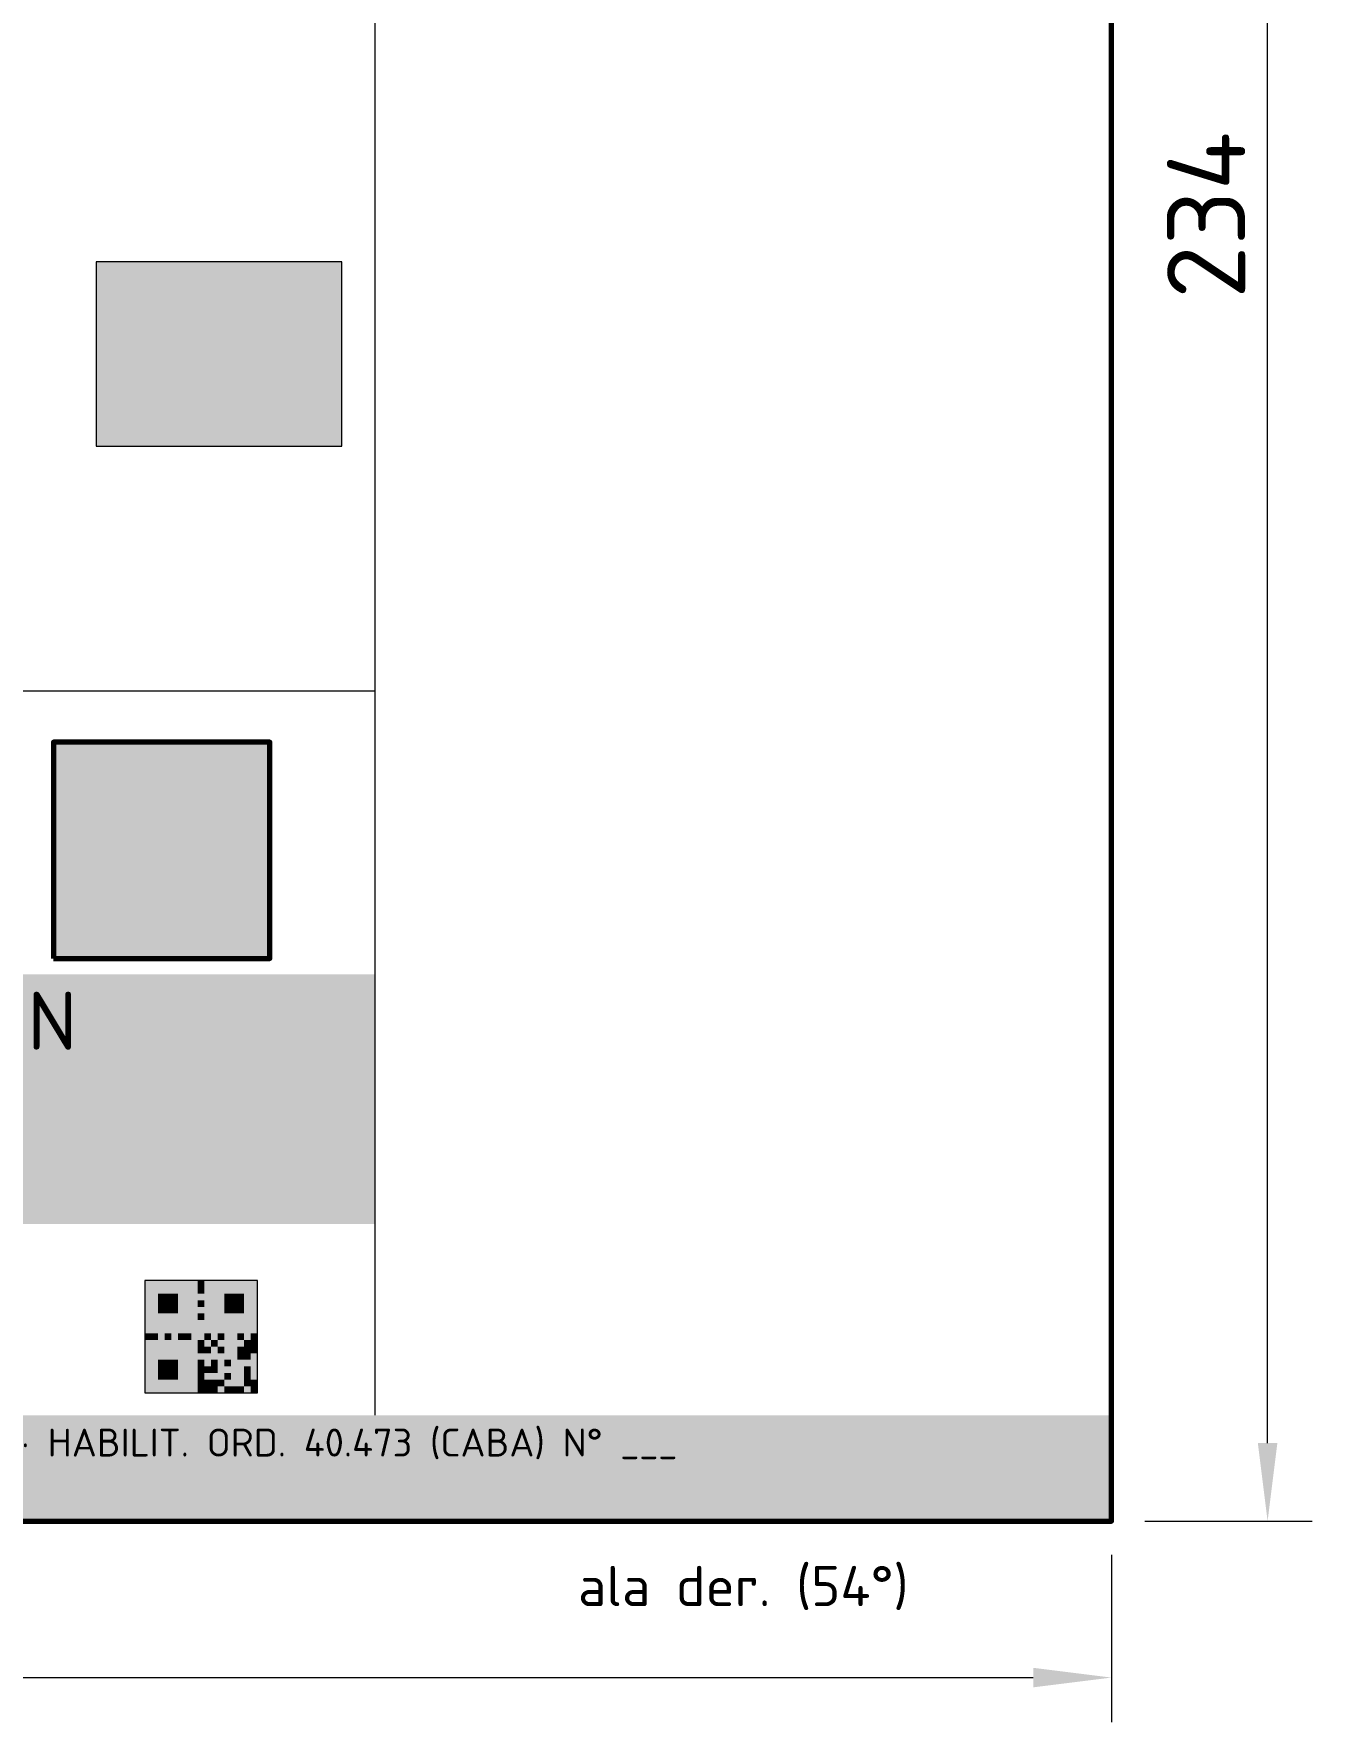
# Model space of a CAD drawing. Header units: millimetres. Extents: x 0 to 2208, y 0 to 420.
# Drawn here: x 1805.7 to 1863, y 231 to 306.6 of the extents above; entities that cross this region are included whole.
import ezdxf
from ezdxf.enums import TextEntityAlignment as Align

# ---------------------------------------------------------------- set-up
doc = ezdxf.new("R2010")
doc.units = ezdxf.units.MM
for name, color, linetype, lineweight in [('01-VISIBLE', 7, 'CONTINUOUS', 70), ('04-COTA', 3, 'CONTINUOUS', 18), ('08-FINA', 5, 'CONTINUOUS', 18), ('13-GRAFICA', 30, 'CONTINUOUS', 18)]:
    doc.layers.add(name, color=color, linetype=linetype, lineweight=lineweight)
doc.styles.add('ISO3098', font='isocpeur.ttf')
doc.dimstyles.new('FLAMA-IRAM', dxfattribs={"dimtxt": 3.5, "dimasz": 3.5, "dimexe": 2, "dimexo": 1.5, "dimgap": 1, "dimtad": 1, "dimdec": 1, "dimtxsty": 'ISO3098', "dimblk": 'IRAM_FLECHA', "dimblk1": 'IRAM_FLECHA', "dimblk2": 'IRAM_FLECHA', "dimcen": 2.5, "dimclrd": 256, "dimclre": 256, "dimclrt": 256, "dimazin": 3, "dimtfac": 1, "dimtmove": 0, "dimatfit": 3, "dimlwd": 18, "dimlwe": 18})

# ---------------------------------------------------------------- blocks, each defined once
blk = doc.blocks.new('IRAM_FLECHA')
blk.add_solid([(0, 0), (-1, 0.125), (-1, -0.125)])

msp = doc.modelspace()

# ---------------------------------------------------------------- hatches: boundary and pattern name
at = {"layer": '13-GRAFICA', "true_color": 0xffffff}
h = msp.add_hatch(color=7, dxfattribs=at)
h.dxf.hatch_style = 1
h.paths.add_polyline_path([(1819.487, 288.156), (1819.487, 296.406), (1808.487, 296.406), (1808.487, 288.156)])
at = {"layer": '13-GRAFICA', "true_color": 0xc81e2d}
h = msp.add_hatch(color=7, dxfattribs=at)
h.dxf.hatch_style = 1
h.paths.add_polyline_path([(1811.563, 294.27), (1811.77, 294.498), (1811.998, 294.705), (1812.245, 294.888), (1812.509, 295.046), (1812.787, 295.178), (1813.077, 295.281), (1813.375, 295.356), (1813.679, 295.401), (1813.987, 295.416), (1814.294, 295.401), (1814.598, 295.356), (1814.897, 295.281), (1815.186, 295.178), (1815.465, 295.046), (1815.728, 294.888), (1815.976, 294.705), (1816.204, 294.498), (1816.41, 294.27), (1816.544, 294.089), (1816.544, 292.281), (1816.532, 292.532), (1816.495, 292.78), (1816.434, 293.024), (1816.35, 293.26), (1816.242, 293.487), (1816.113, 293.702), (1815.964, 293.904), (1815.795, 294.09), (1815.609, 294.258), (1815.408, 294.408), (1815.192, 294.537), (1814.965, 294.644), (1814.729, 294.729), (1814.486, 294.79), (1814.237, 294.826), (1813.987, 294.839), (1813.736, 294.826), (1813.488, 294.79), (1813.244, 294.729), (1813.008, 294.644), (1812.781, 294.537), (1812.566, 294.408), (1812.364, 294.258), (1812.178, 294.09), (1812.01, 293.904), (1811.86, 293.702), (1811.731, 293.487), (1811.624, 293.26), (1811.539, 293.024), (1811.478, 292.78), (1811.442, 292.532), (1811.429, 292.281), (1811.429, 294.089)])
h = msp.add_hatch(color=7, dxfattribs=at)
h.dxf.hatch_style = 1
h.paths.add_polyline_path([(1816.272, 290.402), (1816.289, 290.379), (1816.304, 290.355), (1816.316, 290.329), (1816.326, 290.303), (1816.332, 290.275), (1816.337, 290.247), (1816.338, 290.219), (1816.337, 290.19), (1816.332, 290.162), (1816.326, 290.135), (1816.316, 290.108), (1816.304, 290.083), (1816.289, 290.058), (1816.272, 290.036), (1816.253, 290.015), (1816.232, 289.996), (1816.21, 289.979), (1816.185, 289.964), (1816.16, 289.952), (1816.133, 289.942), (1816.106, 289.936), (1816.078, 289.931), (1816.049, 289.93), (1816.021, 289.931), (1815.993, 289.936), (1815.965, 289.942), (1815.939, 289.952), (1815.913, 289.964), (1815.889, 289.979), (1815.866, 289.996), (1815.845, 290.015), (1811.72, 294.14), (1811.701, 294.161), (1811.684, 294.183), (1811.67, 294.208), (1811.657, 294.233), (1811.648, 294.26), (1811.641, 294.287), (1811.637, 294.315), (1811.635, 294.344), (1811.637, 294.372), (1811.641, 294.4), (1811.648, 294.428), (1811.657, 294.454), (1811.67, 294.48), (1811.684, 294.504), (1811.701, 294.527), (1811.72, 294.548), (1811.741, 294.567), (1811.764, 294.584), (1811.788, 294.598), (1811.814, 294.61), (1811.84, 294.62), (1811.868, 294.627), (1811.896, 294.631), (1811.924, 294.632), (1811.953, 294.631), (1811.981, 294.627), (1812.008, 294.62), (1812.035, 294.61), (1812.06, 294.598), (1812.085, 294.584), (1812.107, 294.567), (1812.128, 294.548), (1816.253, 290.423)])
at = {"layer": '13-GRAFICA', "true_color": 0x191919}
h = msp.add_hatch(color=7, dxfattribs=at)
h.dxf.hatch_style = 1
h.paths.add_polyline_path([(1813.001, 294.407), (1813.016, 294.414), (1813.031, 294.419), (1813.047, 294.423), (1813.063, 294.425), (1813.079, 294.426), (1813.492, 294.426), (1813.508, 294.425), (1813.524, 294.423), (1813.54, 294.419), (1813.555, 294.414), (1813.57, 294.407), (1813.574, 294.404), (1813.579, 294.407), (1813.594, 294.414), (1813.609, 294.419), (1813.625, 294.423), (1813.641, 294.425), (1813.657, 294.426), (1814.069, 294.426), (1814.085, 294.425), (1814.101, 294.423), (1814.117, 294.419), (1814.132, 294.414), (1814.147, 294.407), (1814.152, 294.404), (1814.156, 294.407), (1814.171, 294.414), (1814.186, 294.419), (1814.202, 294.423), (1814.218, 294.425), (1814.234, 294.426), (1814.647, 294.426), (1814.663, 294.425), (1814.679, 294.423), (1814.695, 294.419), (1814.71, 294.414), (1814.725, 294.407), (1814.738, 294.398), (1814.751, 294.389), (1814.763, 294.378), (1814.774, 294.366), (1814.784, 294.353), (1814.792, 294.339), (1814.799, 294.324), (1814.805, 294.309), (1814.809, 294.293), (1814.811, 294.277), (1814.812, 294.261), (1814.812, 293.106), (1814.828, 293.105), (1814.844, 293.103), (1814.86, 293.099), (1814.875, 293.094), (1814.89, 293.087), (1814.903, 293.078), (1814.916, 293.069), (1814.928, 293.058), (1814.939, 293.046), (1814.949, 293.033), (1814.957, 293.019), (1814.964, 293.004), (1814.97, 292.989), (1814.974, 292.973), (1814.976, 292.957), (1814.977, 292.941), (1814.977, 290.631), (1814.976, 290.615), (1814.974, 290.599), (1814.97, 290.583), (1814.964, 290.568), (1814.957, 290.553), (1814.949, 290.54), (1814.939, 290.527), (1814.928, 290.515), (1814.916, 290.504), (1814.903, 290.494), (1814.89, 290.486), (1814.875, 290.479), (1814.86, 290.473), (1814.844, 290.469), (1814.828, 290.467), (1814.812, 290.466), (1812.502, 290.466), (1812.486, 290.467), (1812.47, 290.469), (1812.454, 290.473), (1812.439, 290.479), (1812.424, 290.486), (1812.41, 290.494), (1812.397, 290.504), (1812.385, 290.515), (1812.374, 290.527), (1812.365, 290.54), (1812.356, 290.553), (1812.349, 290.568), (1812.344, 290.583), (1812.34, 290.599), (1812.338, 290.615), (1812.337, 290.631), (1812.337, 294.261), (1812.338, 294.277), (1812.34, 294.293), (1812.344, 294.309), (1812.349, 294.324), (1812.356, 294.339), (1812.365, 294.353), (1812.374, 294.366), (1812.385, 294.378), (1812.397, 294.389), (1812.41, 294.398), (1812.424, 294.407), (1812.439, 294.414), (1812.454, 294.419), (1812.47, 294.423), (1812.486, 294.425), (1812.502, 294.426), (1812.914, 294.426), (1812.93, 294.425), (1812.946, 294.423), (1812.962, 294.419), (1812.977, 294.414), (1812.992, 294.407), (1812.997, 294.404)])
at = {"layer": '13-GRAFICA', "true_color": 0xc81e2d}
h = msp.add_hatch(color=7, dxfattribs=at)
h.dxf.hatch_style = 1
h.paths.add_polyline_path([(1811.38, 290.54), (1811.222, 290.803), (1811.09, 291.082), (1810.987, 291.371), (1810.912, 291.67), (1810.867, 291.974), (1810.852, 292.281), (1810.867, 292.589), (1810.912, 292.893), (1810.987, 293.191), (1811.09, 293.481), (1811.222, 293.759), (1811.38, 294.023), (1811.429, 294.089), (1811.429, 292.281), (1811.429, 290.473)])
h = msp.add_hatch(color=7, dxfattribs=at)
h.dxf.hatch_style = 1
h.paths.add_polyline_path([(1816.987, 291.371), (1816.883, 291.082), (1816.752, 290.803), (1816.593, 290.54), (1816.544, 290.473), (1816.544, 292.281), (1816.544, 294.089), (1816.593, 294.023), (1816.752, 293.759), (1816.883, 293.481), (1816.987, 293.191), (1817.061, 292.893), (1817.107, 292.589), (1817.122, 292.281), (1817.107, 291.974), (1817.061, 291.67)])
h = msp.add_hatch(color=7, dxfattribs=at)
h.dxf.hatch_style = 1
h.paths.add_polyline_path([(1816.41, 290.292), (1816.204, 290.064), (1815.976, 289.858), (1815.728, 289.675), (1815.465, 289.516), (1815.186, 289.385), (1814.897, 289.281), (1814.598, 289.206), (1814.294, 289.161), (1813.987, 289.146), (1813.679, 289.161), (1813.375, 289.206), (1813.077, 289.281), (1812.787, 289.385), (1812.509, 289.516), (1812.245, 289.675), (1811.998, 289.858), (1811.77, 290.064), (1811.563, 290.292), (1811.429, 290.473), (1811.429, 292.281), (1811.442, 292.031), (1811.478, 291.782), (1811.539, 291.539), (1811.624, 291.303), (1811.731, 291.076), (1811.86, 290.86), (1812.01, 290.659), (1812.178, 290.473), (1812.364, 290.304), (1812.566, 290.155), (1812.781, 290.026), (1813.008, 289.918), (1813.244, 289.834), (1813.488, 289.773), (1813.736, 289.736), (1813.987, 289.724), (1814.237, 289.736), (1814.486, 289.773), (1814.729, 289.834), (1814.965, 289.918), (1815.192, 290.026), (1815.408, 290.155), (1815.609, 290.304), (1815.795, 290.473), (1815.964, 290.659), (1816.113, 290.86), (1816.242, 291.076), (1816.35, 291.303), (1816.434, 291.539), (1816.495, 291.782), (1816.532, 292.031), (1816.544, 292.281), (1816.544, 290.473)])
at = {"layer": '13-GRAFICA', "true_color": 0x005eaa}
h = msp.add_hatch(color=7, dxfattribs=at)
h.dxf.hatch_style = 1
h.paths.add_polyline_path([(1816.267, 265.218), (1816.267, 274.906), (1806.579, 274.906), (1806.579, 265.218)])
at = {"layer": '13-GRAFICA', "true_color": 0xffffff}
h = msp.add_hatch(color=7, dxfattribs=at)
h.dxf.hatch_style = 1
h.paths.add_polyline_path([(1811.878, 269.339), (1811.864, 269.342), (1811.85, 269.347), (1811.837, 269.354), (1811.824, 269.362), (1811.813, 269.371), (1811.802, 269.381), (1811.792, 269.392), (1811.784, 269.405), (1811.777, 269.418), (1811.771, 269.431), (1811.384, 270.497), (1811.379, 270.511), (1811.376, 270.525), (1811.375, 270.54), (1811.375, 270.555), (1811.377, 270.57), (1811.38, 270.584), (1811.384, 270.598), (1811.39, 270.612), (1811.875, 271.58), (1811.881, 271.593), (1811.89, 271.604), (1811.899, 271.615), (1811.909, 271.625), (1811.92, 271.634), (1811.932, 271.641), (1811.945, 271.648), (1811.958, 271.653), (1811.972, 271.657), (1811.986, 271.659), (1812, 271.661), (1812.014, 271.66), (1812.028, 271.659), (1812.042, 271.656), (1812.056, 271.651), (1812.069, 271.646), (1812.081, 271.639), (1812.093, 271.631), (1812.104, 271.622), (1812.113, 271.612), (1812.122, 271.6), (1812.13, 271.589), (1812.289, 271.316), (1812.59, 272.519), (1812.594, 272.533), (1812.6, 272.546), (1812.607, 272.559), (1812.615, 272.571), (1812.624, 272.582), (1812.634, 272.592), (1812.645, 272.601), (1812.657, 272.609), (1812.67, 272.616), (1812.683, 272.621), (1812.697, 272.625), (1812.711, 272.628), (1812.725, 272.629), (1812.739, 272.629), (1812.754, 272.628), (1812.768, 272.625), (1812.781, 272.621), (1812.795, 272.615), (1812.807, 272.608), (1812.819, 272.6), (1812.83, 272.591), (1812.84, 272.58), (1812.849, 272.569), (1813.257, 272.005), (1813.507, 274.34), (1813.509, 274.355), (1813.513, 274.369), (1813.518, 274.382), (1813.524, 274.395), (1813.532, 274.408), (1813.541, 274.419), (1813.551, 274.43), (1813.562, 274.439), (1813.574, 274.448), (1813.586, 274.455), (1813.599, 274.461), (1813.613, 274.465), (1813.627, 274.468), (1813.642, 274.47), (1813.656, 274.47), (1813.671, 274.469), (1813.685, 274.466), (1813.699, 274.462), (1813.712, 274.457), (1813.725, 274.45), (1813.737, 274.442), (1813.749, 274.433), (1813.759, 274.423), (1813.768, 274.412), (1813.776, 274.4), (1813.783, 274.387), (1813.789, 274.373), (1813.793, 274.359), (1814.242, 272.523), (1814.496, 272.946), (1814.504, 272.958), (1814.513, 272.969), (1814.523, 272.979), (1814.534, 272.988), (1814.546, 272.996), (1814.558, 273.003), (1814.571, 273.009), (1814.585, 273.013), (1814.599, 273.015), (1814.613, 273.017), (1814.628, 273.017), (1814.642, 273.015), (1814.656, 273.013), (1814.669, 273.009), (1814.683, 273.003), (1814.695, 272.996), (1814.707, 272.988), (1814.718, 272.979), (1814.728, 272.969), (1814.737, 272.958), (1814.745, 272.946), (1814.752, 272.934), (1814.757, 272.921), (1814.761, 272.907), (1815.246, 270.969), (1815.248, 270.957), (1815.25, 270.944), (1815.25, 270.931), (1815.249, 270.918), (1815.247, 270.906), (1814.957, 269.452), (1814.953, 269.439), (1814.948, 269.425), (1814.942, 269.412), (1814.935, 269.4), (1814.926, 269.389), (1814.917, 269.378), (1814.906, 269.368), (1814.895, 269.36), (1814.883, 269.353), (1814.87, 269.347), (1814.856, 269.342), (1814.842, 269.338), (1814.828, 269.336), (1814.814, 269.335), (1811.908, 269.335), (1811.893, 269.336)])
h = msp.add_hatch(color=7, dxfattribs=at)
h.dxf.hatch_style = 1
h.paths.add_polyline_path([(1807.16, 266.574), (1807.16, 270.643), (1808.226, 270.643), (1808.226, 269.481), (1808.226, 268.124), (1808.226, 266.574)])
h = msp.add_hatch(color=7, dxfattribs=at)
h.dxf.hatch_style = 1
h.paths.add_polyline_path([(1808.614, 270.643), (1808.614, 269.481), (1808.226, 269.481), (1808.226, 270.643)])
h = msp.add_hatch(color=7, dxfattribs=at)
h.dxf.hatch_style = 1
h.paths.add_polyline_path([(1808.614, 266.574), (1808.614, 268.124), (1808.614, 269.481), (1808.614, 270.643), (1809.389, 270.643), (1809.389, 269.481), (1809.389, 268.124), (1809.389, 266.574)])
h = msp.add_hatch(color=7, dxfattribs=at)
h.dxf.hatch_style = 1
h.paths.add_polyline_path([(1809.776, 270.643), (1809.776, 269.481), (1809.389, 269.481), (1809.389, 270.643)])
h = msp.add_hatch(color=7, dxfattribs=at)
h.dxf.hatch_style = 1
h.paths.add_polyline_path([(1810.842, 266.574), (1809.776, 266.574), (1809.776, 268.124), (1809.776, 269.481), (1809.776, 270.643), (1810.842, 270.643)])
h = msp.add_hatch(color=7, dxfattribs=at)
h.dxf.hatch_style = 1
h.paths.add_polyline_path([(1815.336, 265.989), (1815.355, 265.985), (1815.373, 265.978), (1815.39, 265.97), (1815.406, 265.96), (1815.421, 265.949), (1815.436, 265.936), (1815.448, 265.922), (1815.46, 265.907), (1815.469, 265.891), (1815.478, 265.873), (1815.484, 265.856), (1815.489, 265.837), (1815.491, 265.818), (1815.492, 265.799), (1815.491, 265.78), (1815.489, 265.761), (1815.484, 265.743), (1815.478, 265.725), (1815.469, 265.708), (1815.46, 265.692), (1815.448, 265.676), (1815.436, 265.662), (1815.421, 265.65), (1815.406, 265.638), (1815.39, 265.628), (1815.373, 265.62), (1815.355, 265.614), (1815.336, 265.609), (1815.317, 265.606), (1815.299, 265.606), (1813.167, 265.606), (1813.148, 265.606), (1813.129, 265.609), (1813.111, 265.614), (1813.093, 265.62), (1813.076, 265.628), (1813.059, 265.638), (1813.044, 265.65), (1813.03, 265.662), (1813.017, 265.676), (1813.006, 265.692), (1812.996, 265.708), (1812.988, 265.725), (1812.982, 265.743), (1812.977, 265.761), (1812.974, 265.78), (1812.973, 265.799), (1812.973, 266.574), (1812.005, 266.574), (1812.005, 268.318), (1812.392, 268.318), (1812.392, 269.287), (1812.683, 269.287), (1812.683, 268.318), (1813.652, 268.318), (1813.652, 269.287), (1813.942, 269.287), (1813.942, 268.318), (1814.33, 268.318), (1814.33, 266.574), (1813.361, 266.574), (1813.361, 265.993), (1815.299, 265.993), (1815.317, 265.992)])
h = msp.add_hatch(color=7, dxfattribs=at)
h.dxf.hatch_style = 1
h.paths.add_polyline_path([(1808.226, 266.574), (1808.226, 268.124), (1808.614, 268.124), (1808.614, 266.574)])
h = msp.add_hatch(color=7, dxfattribs=at)
h.dxf.hatch_style = 1
h.paths.add_polyline_path([(1809.389, 266.574), (1809.389, 268.124), (1809.776, 268.124), (1809.776, 266.574)])
at = {"layer": '13-GRAFICA', "true_color": 0x005eaa}
h = msp.add_hatch(color=7, dxfattribs=at)
h.dxf.hatch_style = 1
h.paths.add_polyline_path([(1820.987, 253.318), (1820.987, 264.498), (1755.013, 264.498), (1755.013, 253.318)])
at = {"layer": '13-GRAFICA', "true_color": 0xffffff}
h = msp.add_hatch(color=7, dxfattribs=at)
h.dxf.hatch_style = 1
h.paths.add_polyline_path([(1815.708, 245.76), (1815.708, 250.798), (1810.67, 250.798), (1810.67, 245.76)])
at = {"layer": '13-GRAFICA', "true_color": 0x191919}
h = msp.add_hatch(color=7, dxfattribs=at)
h.dxf.hatch_style = 1
h.paths.add_polyline_path([(1810.67, 250.798), (1810.967, 250.798), (1810.967, 250.502), (1810.967, 249.02), (1810.967, 248.724), (1810.67, 248.724)])
h = msp.add_hatch(color=7, dxfattribs=at)
h.dxf.hatch_style = 1
h.paths.add_polyline_path([(1812.449, 250.798), (1812.449, 250.502), (1810.967, 250.502), (1810.967, 250.798)])
h = msp.add_hatch(color=7, dxfattribs=at)
h.dxf.hatch_style = 1
h.paths.add_polyline_path([(1812.745, 250.798), (1812.745, 248.724), (1812.449, 248.724), (1812.449, 249.02), (1812.449, 250.502), (1812.449, 250.798)])
h = msp.add_hatch(color=7, dxfattribs=at)
h.dxf.hatch_style = 1
h.paths.add_polyline_path([(1813.338, 250.502), (1813.338, 250.798), (1813.041, 250.798), (1813.041, 250.502)])
h = msp.add_hatch(color=7, dxfattribs=at)
h.dxf.hatch_style = 1
h.paths.add_polyline_path([(1813.338, 250.205), (1813.338, 250.502), (1813.041, 250.502), (1813.041, 250.205)])
h = msp.add_hatch(color=7, dxfattribs=at)
h.dxf.hatch_style = 1
h.paths.add_polyline_path([(1813.634, 250.798), (1813.93, 250.798), (1813.93, 250.502), (1813.93, 249.02), (1813.93, 248.724), (1813.634, 248.724)])
h = msp.add_hatch(color=7, dxfattribs=at)
h.dxf.hatch_style = 1
h.paths.add_polyline_path([(1815.412, 250.798), (1815.412, 250.502), (1813.93, 250.502), (1813.93, 250.798)])
h = msp.add_hatch(color=7, dxfattribs=at)
h.dxf.hatch_style = 1
h.paths.add_polyline_path([(1815.708, 250.798), (1815.708, 248.724), (1815.412, 248.724), (1815.412, 249.02), (1815.412, 250.502), (1815.412, 250.798)])
h = msp.add_hatch(color=7, dxfattribs=at)
h.dxf.hatch_style = 1
h.paths.add_polyline_path([(1812.152, 249.316), (1811.263, 249.316), (1811.263, 250.205), (1812.152, 250.205)])
h = msp.add_hatch(color=7, dxfattribs=at)
h.dxf.hatch_style = 1
h.paths.add_polyline_path([(1813.338, 249.613), (1813.338, 249.909), (1813.041, 249.909), (1813.041, 249.613)])
h = msp.add_hatch(color=7, dxfattribs=at)
h.dxf.hatch_style = 1
h.paths.add_polyline_path([(1815.116, 249.316), (1814.227, 249.316), (1814.227, 250.205), (1815.116, 250.205)])
h = msp.add_hatch(color=7, dxfattribs=at)
h.dxf.hatch_style = 1
h.paths.add_polyline_path([(1810.967, 248.724), (1810.967, 249.02), (1812.449, 249.02), (1812.449, 248.724)])
h = msp.add_hatch(color=7, dxfattribs=at)
h.dxf.hatch_style = 1
h.paths.add_polyline_path([(1813.338, 249.02), (1813.338, 249.316), (1813.041, 249.316), (1813.041, 249.02)])
h = msp.add_hatch(color=7, dxfattribs=at)
h.dxf.hatch_style = 1
h.paths.add_polyline_path([(1813.93, 248.724), (1813.93, 249.02), (1815.412, 249.02), (1815.412, 248.724)])
h = msp.add_hatch(color=7, dxfattribs=at)
h.dxf.hatch_style = 1
h.paths.add_polyline_path([(1810.967, 248.131), (1810.967, 248.427), (1810.67, 248.427), (1810.67, 248.131)])
h = msp.add_hatch(color=7, dxfattribs=at)
h.dxf.hatch_style = 1
h.paths.add_polyline_path([(1811.263, 248.131), (1811.263, 248.427), (1810.967, 248.427), (1810.967, 248.131)])
h = msp.add_hatch(color=7, dxfattribs=at)
h.dxf.hatch_style = 1
h.paths.add_polyline_path([(1811.856, 248.131), (1811.856, 248.427), (1811.559, 248.427), (1811.559, 248.131)])
h = msp.add_hatch(color=7, dxfattribs=at)
h.dxf.hatch_style = 1
h.paths.add_polyline_path([(1812.449, 248.131), (1812.449, 248.427), (1812.152, 248.427), (1812.152, 248.131)])
h = msp.add_hatch(color=7, dxfattribs=at)
h.dxf.hatch_style = 1
h.paths.add_polyline_path([(1812.745, 248.131), (1812.745, 248.427), (1812.449, 248.427), (1812.449, 248.131)])
h = msp.add_hatch(color=7, dxfattribs=at)
h.dxf.hatch_style = 1
h.paths.add_polyline_path([(1813.338, 247.835), (1813.338, 248.131), (1813.041, 248.131), (1813.041, 247.835)])
h = msp.add_hatch(color=7, dxfattribs=at)
h.dxf.hatch_style = 1
h.paths.add_polyline_path([(1813.634, 248.131), (1813.634, 248.427), (1813.338, 248.427), (1813.338, 248.131)])
h = msp.add_hatch(color=7, dxfattribs=at)
h.dxf.hatch_style = 1
h.paths.add_polyline_path([(1813.93, 247.835), (1813.93, 248.131), (1813.634, 248.131), (1813.634, 247.835)])
h = msp.add_hatch(color=7, dxfattribs=at)
h.dxf.hatch_style = 1
h.paths.add_polyline_path([(1814.227, 248.131), (1814.227, 248.427), (1813.93, 248.427), (1813.93, 248.131)])
h = msp.add_hatch(color=7, dxfattribs=at)
h.dxf.hatch_style = 1
h.paths.add_polyline_path([(1815.116, 248.131), (1815.116, 248.427), (1814.819, 248.427), (1814.819, 248.131)])
h = msp.add_hatch(color=7, dxfattribs=at)
h.dxf.hatch_style = 1
h.paths.add_polyline_path([(1815.412, 247.835), (1815.412, 248.131), (1815.116, 248.131), (1815.116, 247.835)])
h = msp.add_hatch(color=7, dxfattribs=at)
h.dxf.hatch_style = 1
h.paths.add_polyline_path([(1815.708, 248.131), (1815.708, 248.427), (1815.412, 248.427), (1815.412, 248.131)])
h = msp.add_hatch(color=7, dxfattribs=at)
h.dxf.hatch_style = 1
h.paths.add_polyline_path([(1815.708, 247.835), (1815.708, 248.131), (1815.412, 248.131), (1815.412, 247.835)])
h = msp.add_hatch(color=7, dxfattribs=at)
h.dxf.hatch_style = 1
h.paths.add_polyline_path([(1810.67, 247.835), (1810.967, 247.835), (1810.967, 247.538), (1810.967, 246.056), (1810.967, 245.76), (1810.67, 245.76)])
h = msp.add_hatch(color=7, dxfattribs=at)
h.dxf.hatch_style = 1
h.paths.add_polyline_path([(1812.449, 247.835), (1812.449, 247.538), (1810.967, 247.538), (1810.967, 247.835)])
h = msp.add_hatch(color=7, dxfattribs=at)
h.dxf.hatch_style = 1
h.paths.add_polyline_path([(1812.745, 247.835), (1812.745, 245.76), (1812.449, 245.76), (1812.449, 246.056), (1812.449, 247.538), (1812.449, 247.835)])
h = msp.add_hatch(color=7, dxfattribs=at)
h.dxf.hatch_style = 1
h.paths.add_polyline_path([(1813.338, 247.538), (1813.338, 247.835), (1813.041, 247.835), (1813.041, 247.538)])
h = msp.add_hatch(color=7, dxfattribs=at)
h.dxf.hatch_style = 1
h.paths.add_polyline_path([(1813.634, 247.538), (1813.634, 247.835), (1813.338, 247.835), (1813.338, 247.538)])
h = msp.add_hatch(color=7, dxfattribs=at)
h.dxf.hatch_style = 1
h.paths.add_polyline_path([(1814.227, 247.538), (1814.227, 247.835), (1813.93, 247.835), (1813.93, 247.538)])
h = msp.add_hatch(color=7, dxfattribs=at)
h.dxf.hatch_style = 1
h.paths.add_polyline_path([(1815.116, 247.538), (1815.116, 247.835), (1814.819, 247.835), (1814.819, 247.538)])
h = msp.add_hatch(color=7, dxfattribs=at)
h.dxf.hatch_style = 1
h.paths.add_polyline_path([(1815.116, 247.242), (1815.116, 247.538), (1814.819, 247.538), (1814.819, 247.242)])
h = msp.add_hatch(color=7, dxfattribs=at)
h.dxf.hatch_style = 1
h.paths.add_polyline_path([(1815.412, 247.538), (1815.412, 247.835), (1815.116, 247.835), (1815.116, 247.538)])
h = msp.add_hatch(color=7, dxfattribs=at)
h.dxf.hatch_style = 1
h.paths.add_polyline_path([(1815.412, 247.242), (1815.412, 247.538), (1815.116, 247.538), (1815.116, 247.242)])
h = msp.add_hatch(color=7, dxfattribs=at)
h.dxf.hatch_style = 1
h.paths.add_polyline_path([(1815.708, 247.538), (1815.708, 247.835), (1815.412, 247.835), (1815.412, 247.538)])
h = msp.add_hatch(color=7, dxfattribs=at)
h.dxf.hatch_style = 1
h.paths.add_polyline_path([(1812.152, 246.353), (1811.263, 246.353), (1811.263, 247.242), (1812.152, 247.242)])
h = msp.add_hatch(color=7, dxfattribs=at)
h.dxf.hatch_style = 1
h.paths.add_polyline_path([(1813.338, 246.946), (1813.338, 247.242), (1813.041, 247.242), (1813.041, 246.946)])
h = msp.add_hatch(color=7, dxfattribs=at)
h.dxf.hatch_style = 1
h.paths.add_polyline_path([(1813.338, 246.649), (1813.338, 246.946), (1813.041, 246.946), (1813.041, 246.649)])
h = msp.add_hatch(color=7, dxfattribs=at)
h.dxf.hatch_style = 1
h.paths.add_polyline_path([(1813.338, 246.353), (1813.338, 246.649), (1813.041, 246.649), (1813.041, 246.353)])
h = msp.add_hatch(color=7, dxfattribs=at)
h.dxf.hatch_style = 1
h.paths.add_polyline_path([(1813.634, 246.649), (1813.634, 246.946), (1813.338, 246.946), (1813.338, 246.649)])
h = msp.add_hatch(color=7, dxfattribs=at)
h.dxf.hatch_style = 1
h.paths.add_polyline_path([(1813.93, 246.946), (1813.93, 247.242), (1813.634, 247.242), (1813.634, 246.946)])
h = msp.add_hatch(color=7, dxfattribs=at)
h.dxf.hatch_style = 1
h.paths.add_polyline_path([(1813.93, 246.649), (1813.93, 246.946), (1813.634, 246.946), (1813.634, 246.649)])
h = msp.add_hatch(color=7, dxfattribs=at)
h.dxf.hatch_style = 1
h.paths.add_polyline_path([(1814.523, 246.946), (1814.523, 247.242), (1814.227, 247.242), (1814.227, 246.946)])
h = msp.add_hatch(color=7, dxfattribs=at)
h.dxf.hatch_style = 1
h.paths.add_polyline_path([(1814.523, 246.353), (1814.523, 246.649), (1814.227, 246.649), (1814.227, 246.353)])
h = msp.add_hatch(color=7, dxfattribs=at)
h.dxf.hatch_style = 1
h.paths.add_polyline_path([(1815.412, 246.649), (1815.412, 246.946), (1815.116, 246.946), (1815.116, 246.649)])
h = msp.add_hatch(color=7, dxfattribs=at)
h.dxf.hatch_style = 1
h.paths.add_polyline_path([(1815.412, 246.353), (1815.412, 246.649), (1815.116, 246.649), (1815.116, 246.353)])
h = msp.add_hatch(color=7, dxfattribs=at)
h.dxf.hatch_style = 1
h.paths.add_polyline_path([(1810.967, 245.76), (1810.967, 246.056), (1812.449, 246.056), (1812.449, 245.76)])
h = msp.add_hatch(color=7, dxfattribs=at)
h.dxf.hatch_style = 1
h.paths.add_polyline_path([(1813.338, 246.056), (1813.338, 246.353), (1813.041, 246.353), (1813.041, 246.056)])
h = msp.add_hatch(color=7, dxfattribs=at)
h.dxf.hatch_style = 1
h.paths.add_polyline_path([(1813.338, 245.76), (1813.338, 246.056), (1813.041, 246.056), (1813.041, 245.76)])
h = msp.add_hatch(color=7, dxfattribs=at)
h.dxf.hatch_style = 1
h.paths.add_polyline_path([(1813.634, 246.056), (1813.634, 246.353), (1813.338, 246.353), (1813.338, 246.056)])
h = msp.add_hatch(color=7, dxfattribs=at)
h.dxf.hatch_style = 1
h.paths.add_polyline_path([(1813.634, 245.76), (1813.634, 246.056), (1813.338, 246.056), (1813.338, 245.76)])
h = msp.add_hatch(color=7, dxfattribs=at)
h.dxf.hatch_style = 1
h.paths.add_polyline_path([(1813.93, 246.056), (1813.93, 246.353), (1813.634, 246.353), (1813.634, 246.056)])
h = msp.add_hatch(color=7, dxfattribs=at)
h.dxf.hatch_style = 1
h.paths.add_polyline_path([(1813.93, 245.76), (1813.93, 246.056), (1813.634, 246.056), (1813.634, 245.76)])
h = msp.add_hatch(color=7, dxfattribs=at)
h.dxf.hatch_style = 1
h.paths.add_polyline_path([(1814.227, 246.056), (1814.227, 246.353), (1813.93, 246.353), (1813.93, 246.056)])
h = msp.add_hatch(color=7, dxfattribs=at)
h.dxf.hatch_style = 1
h.paths.add_polyline_path([(1814.523, 245.76), (1814.523, 246.056), (1814.227, 246.056), (1814.227, 245.76)])
h = msp.add_hatch(color=7, dxfattribs=at)
h.dxf.hatch_style = 1
h.paths.add_polyline_path([(1814.819, 245.76), (1814.819, 246.056), (1814.523, 246.056), (1814.523, 245.76)])
h = msp.add_hatch(color=7, dxfattribs=at)
h.dxf.hatch_style = 1
h.paths.add_polyline_path([(1815.116, 245.76), (1815.116, 246.056), (1814.819, 246.056), (1814.819, 245.76)])
h = msp.add_hatch(color=7, dxfattribs=at)
h.dxf.hatch_style = 1
h.paths.add_polyline_path([(1815.412, 246.056), (1815.412, 246.353), (1815.116, 246.353), (1815.116, 246.056)])
h = msp.add_hatch(color=7, dxfattribs=at)
h.dxf.hatch_style = 1
h.paths.add_polyline_path([(1815.708, 246.056), (1815.708, 246.353), (1815.412, 246.353), (1815.412, 246.056)])
h = msp.add_hatch(color=7, dxfattribs=at)
h.dxf.hatch_style = 1
h.paths.add_polyline_path([(1815.708, 245.76), (1815.708, 246.056), (1815.412, 246.056), (1815.412, 245.76)])
h = msp.add_hatch(color=7, dxfattribs=at)
h.dxf.hatch_style = 1
h.paths.add_polyline_path([(1853.973, 240.01), (1853.973, 244.76), (1722.027, 244.76), (1722.027, 240.01)])

# ---------------------------------------------------------------- linework, layer by layer
at = {"layer": '01-VISIBLE'}
for points in [[(1722.027, 240.01), (1853.973, 240.01), (1853.973, 356.99), (1722.027, 356.99)], [(1806.579, 265.218), (1816.267, 265.218), (1816.267, 274.906), (1806.579, 274.906)]]:
    msp.add_lwpolyline(points, close=True, dxfattribs=at)
at = {"layer": '08-FINA'}
for p, q in [((1820.987, 244.76), (1820.987, 356.99)), ((1755.013, 277.206), (1820.987, 277.206))]:
    msp.add_line(p, q, dxfattribs=at)
for points in [[(1819.487, 288.156), (1819.487, 296.406), (1808.487, 296.406), (1808.487, 288.156)], [(1810.67, 245.76), (1815.708, 245.76), (1815.708, 250.798), (1810.67, 250.798)]]:
    msp.add_lwpolyline(points, close=True, dxfattribs=at)

# ---------------------------------------------------------------- texts
at = {"layer": '08-FINA', "style": 'ISO3098'}
msp.add_text('ala der. (54°)', height=1.8, dxfattribs=at).set_placement((1837.48, 238.01), align=Align.TOP_CENTER)
at = {"layer": '13-GRAFICA', "true_color": 0xffffff, "style": 'ISO3098'}
for s, height, p in [('APTO PARA FUEGOS EN', 2.6, (1788, 263.718)), ('FABRICANTE CERTIFICADO - COMERCIALIZA FLAMA S.A. · INDUSTRIA ARGENTINA · HABILIT. ORD. 40.473 (CABA) N° ___', 1.25, (1788, 244.16))]:
    msp.add_text(s, height=height, dxfattribs=at).set_placement(p, align=Align.TOP_CENTER)

# ---------------------------------------------------------------- dimensions: what is measured, and where the dimension line sits
at = {"layer": '04-COTA'}
msp.add_linear_dim(base=(1860.973, 240.01), p1=(1853.973, 240.01), p2=(1853.973, 356.99), angle=90, dimstyle='FLAMA-IRAM', override={"dimlfac": 2}, dxfattribs=at).render()
msp.add_linear_dim(base=(1722.027, 233.01), p1=(1722.027, 240.01), p2=(1853.973, 240.01), dimstyle='FLAMA-IRAM', override={"dimlfac": 2}, dxfattribs=at).render()

doc.saveas('drawing.dxf')
